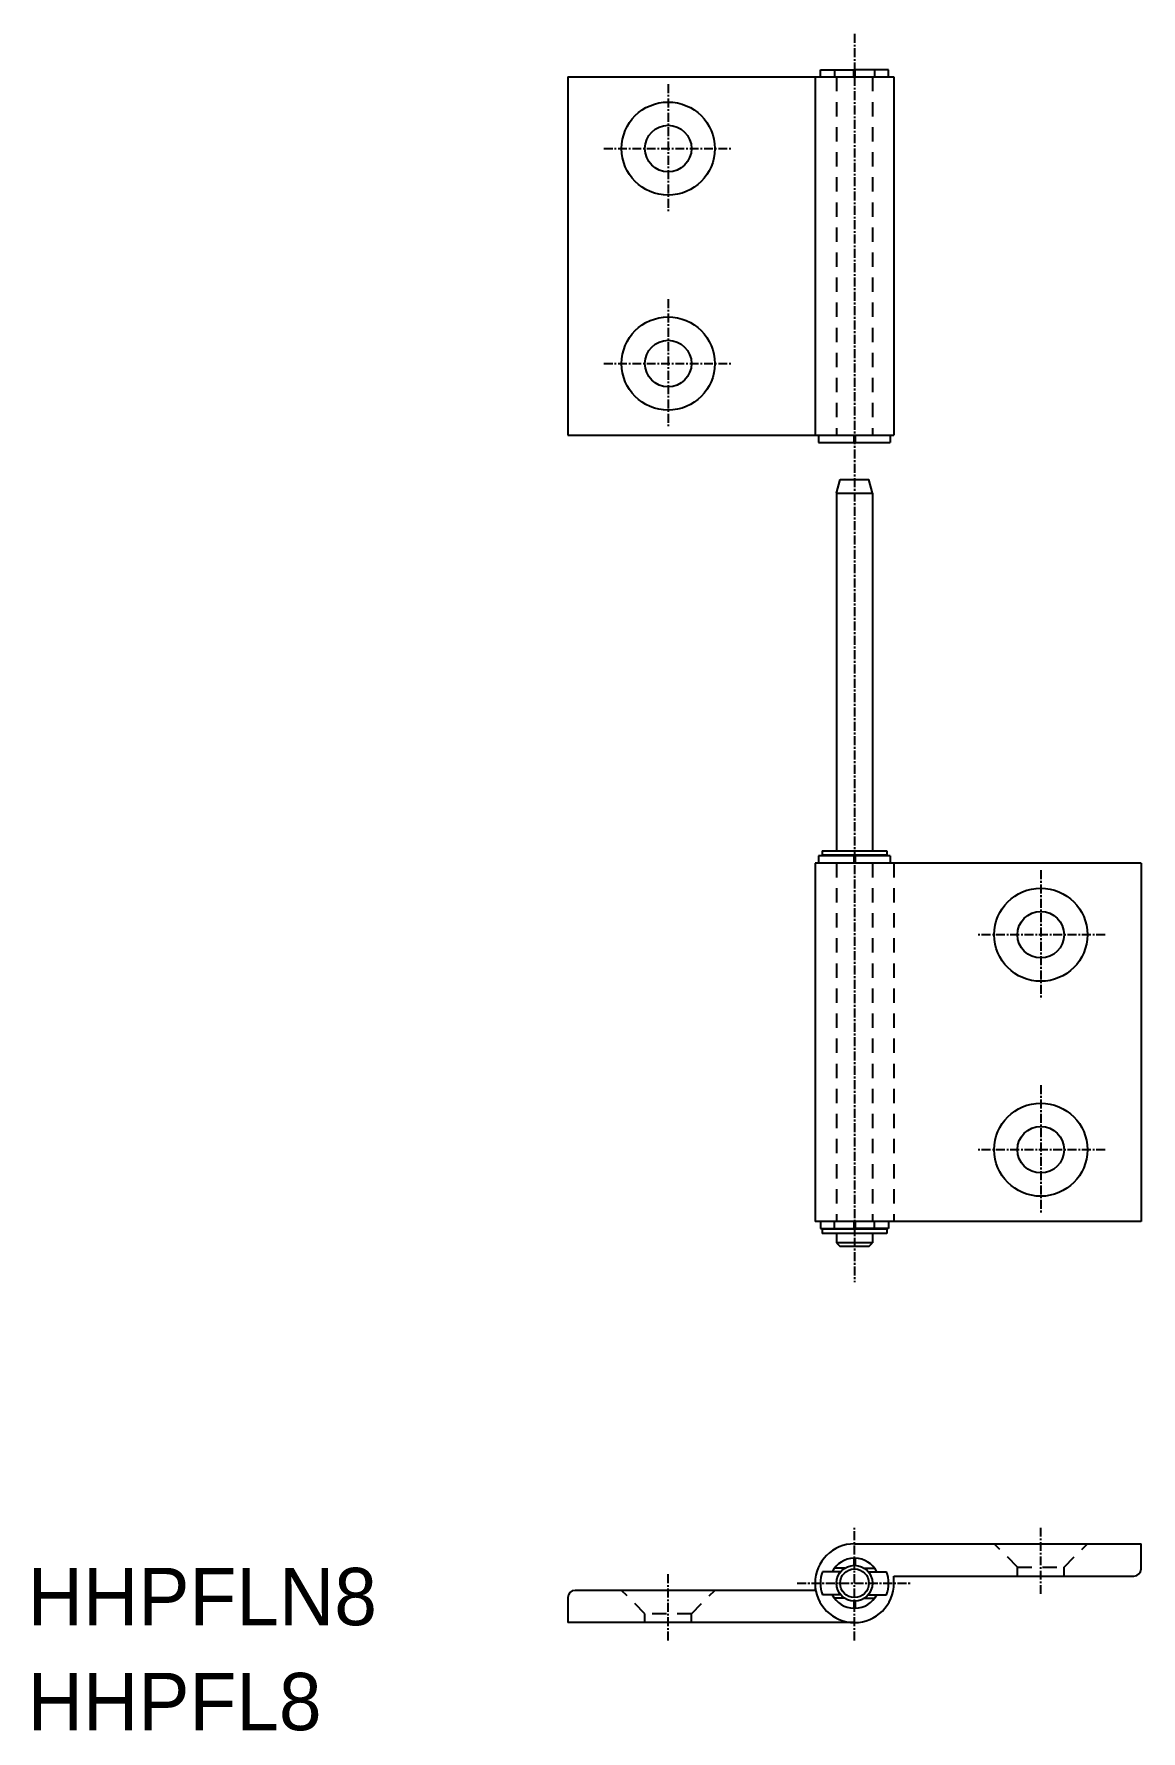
# Model space of a CAD drawing. Extents: x 1 to 155, y 15 to 252.
import ezdxf

# ---------------------------------------------------------------- set-up
doc = ezdxf.new("R2010")
doc.units = 0
doc.linetypes.add('CENTER', pattern=[2, 1.25, -0.25, 0.25, -0.25])
doc.linetypes.add('DASHED', pattern=[3.5, 2, -1.5])
doc.layers.get('0').update_dxf_attribs({"linetype": 'CONTINUOUS'})
doc.layers.add('CENTER', color=1, linetype='CENTER')

msp = doc.modelspace()

# ---------------------------------------------------------------- linework, layer by layer
at = {"color": 7, "linetype": 'CONTINUOUS'}
for p, q in [((110.65, 246.06), (110.65, 247.06)), ((110.65, 247.06), (115.3, 247.06)), ((112.6, 247.06), (112.6, 246.06)), ((115.3, 246.06), (115.3, 247.06)), ((120.15, 247.06), (115.5, 247.06)), ((115.5, 246.06), (115.5, 247.06)), ((118.2, 247.06), (118.2, 246.06)), ((120.15, 246.06), (120.15, 247.06)), ((75.4, 246.06), (120.9, 246.06)), ((75.4, 246.06), (75.4, 196.06)), ((109.9, 246.06), (109.9, 196.06)), ((120.9, 246.06), (120.9, 196.06)), ((75.4, 196.06), (120.9, 196.06)), ((110.4, 196.06), (110.4, 195.06)), ((110.4, 195.06), (120.4, 195.06)), ((115.3, 196.06), (115.3, 195.06)), ((115.5, 196.06), (115.5, 195.06)), ((120.4, 196.06), (120.4, 195.06)), ((112.9, 187.99), (113.4, 189.86)), ((113.4, 189.86), (117.4, 189.86)), ((117.9, 187.99), (117.4, 189.86)), ((112.9, 187.99), (117.9, 187.99)), ((112.9, 187.99), (112.9, 138.06)), ((117.9, 187.99), (117.9, 138.06)), ((110.9, 138.06), (110.9, 137.46)), ((110.9, 138.06), (119.9, 138.06)), ((119.9, 137.46), (110.9, 137.46)), ((119.9, 138.06), (119.9, 137.46)), ((109.9, 136.36), (109.9, 86.36)), ((155.4, 136.36), (109.9, 136.36)), ((110.4, 137.36), (110.4, 136.36)), ((115.3, 137.36), (110.4, 137.36)), ((115.3, 137.36), (115.3, 136.36)), ((120.4, 137.36), (115.5, 137.36)), ((115.5, 137.36), (115.5, 136.36)), ((120.4, 137.36), (120.4, 136.36)), ((155.4, 136.36), (155.4, 86.36)), ((155.4, 86.36), (109.9, 86.36)), ((110.65, 86.36), (110.65, 85.36)), ((110.65, 85.36), (115.3, 85.36)), ((110.9, 85.26), (110.9, 84.66)), ((119.9, 85.26), (110.9, 85.26)), ((112.6, 85.36), (112.6, 86.36)), ((115.3, 86.36), (115.3, 85.36)), ((115.5, 86.36), (115.5, 85.36)), ((120.15, 85.36), (115.5, 85.36)), ((118.2, 85.36), (118.2, 86.36)), ((119.9, 85.26), (119.9, 84.66)), ((120.15, 86.36), (120.15, 85.36)), ((119.9, 84.66), (110.9, 84.66)), ((112.9, 84.66), (112.9, 83.36)), ((112.9, 83.36), (113.4, 82.86)), ((117.9, 83.36), (112.9, 83.36)), ((117.4, 82.86), (117.9, 83.36)), ((117.9, 84.66), (117.9, 83.36)), ((117.4, 82.86), (113.4, 82.86)), ((115.4, 41.36), (155.4, 41.36)), ((155.4, 37.86), (155.4, 41.36)), ((114.04, 37.96), (112.6, 37.96)), ((115.3, 39.36), (115.3, 38.36)), ((115.5, 39.36), (115.5, 38.36)), ((116.75, 37.96), (118.2, 37.96)), ((109.9, 35.86), (109.9, 34.86)), ((113.48, 37.46), (110.92, 37.46)), ((117.32, 37.46), (119.87, 37.46)), ((120.9, 35.86), (120.9, 36.86)), ((120.9, 36.86), (154.4, 36.86)), ((75.4, 33.86), (75.4, 30.36)), ((109.9, 34.86), (76.4, 34.86)), ((113.48, 34.26), (110.92, 34.26)), ((114.04, 33.76), (112.6, 33.76)), ((115.3, 33.36), (115.3, 32.36)), ((115.5, 33.36), (115.5, 32.36)), ((116.75, 33.76), (118.2, 33.76)), ((117.32, 34.26), (119.87, 34.26)), ((115.4, 30.36), (75.4, 30.36))]:
    msp.add_line(p, q, dxfattribs=at)
at = {"color": 3, "linetype": 'DASHED'}
for p, q in [((112.9, 246.06), (112.9, 196.06)), ((117.9, 246.06), (117.9, 196.06)), ((112.9, 136.36), (112.9, 86.36)), ((117.9, 136.36), (117.9, 86.36)), ((120.9, 136.36), (120.9, 86.36)), ((138.15, 38.11), (134.9, 41.36)), ((144.65, 38.11), (147.9, 41.36)), ((138.15, 36.86), (138.15, 38.11)), ((138.15, 38.11), (144.65, 38.11)), ((144.65, 36.86), (144.65, 38.11)), ((86.15, 31.61), (82.9, 34.86)), ((92.65, 31.61), (95.9, 34.86)), ((92.65, 31.61), (86.15, 31.61)), ((86.15, 30.36), (86.15, 31.61)), ((92.65, 30.36), (92.65, 31.61))]:
    msp.add_line(p, q, dxfattribs=at)
at = {"color": 7, "linetype": 'CONTINUOUS'}
for centre, radius in [((89.4, 236.06), 6.5), ((89.4, 236.06), 3.25), ((89.4, 206.06), 6.5), ((89.4, 206.06), 3.25), ((141.4, 126.36), 6.5), ((141.4, 126.36), 3.25), ((141.4, 96.36), 6.5), ((141.4, 96.36), 3.25), ((115.4, 35.86), 2.5), ((115.4, 35.86), 2)]:
    msp.add_circle(centre, radius, dxfattribs=at)
for centre, radius, start, end in [((115.4, 35.86), 5.5, 90, 0), ((115.4, 35.86), 3.5, 91.6372, 152.7971), ((115.4, 35.86), 3.5, 27.2029, 88.3628), ((115.4, 35.86), 4.75, 160.3154, 199.6846), ((115.4, 35.86), 4.75, 340.3154, 19.6846), ((154.4, 37.86), 1, 270, 0), ((76.4, 33.86), 1, 90, 180), ((115.4, 35.86), 3.5, 207.2024, 268.3628), ((115.4, 35.86), 3.5, 271.6372, 332.7976)]:
    msp.add_arc(centre, radius, start, end, dxfattribs=at)
at = {"layer": 'CENTER', "color": 1, "linetype": 'CENTER'}
for p, q in [((115.4, 252.06), (115.4, 77.86)), ((89.4, 245.06), (89.4, 227.06)), ((80.4, 236.06), (98.4, 236.06)), ((89.4, 215.06), (89.4, 197.06)), ((80.4, 206.06), (98.4, 206.06)), ((141.4, 135.36), (141.4, 117.36)), ((150.4, 126.36), (132.4, 126.36)), ((141.4, 105.36), (141.4, 87.36)), ((150.4, 96.36), (132.4, 96.36)), ((115.4, 27.86), (115.4, 43.86)), ((141.4, 34.36), (141.4, 43.86)), ((89.4, 27.86), (89.4, 37.36)), ((107.4, 35.86), (123.4, 35.86))]:
    msp.add_line(p, q, dxfattribs=at)

# ---------------------------------------------------------------- texts
for s, p in [('HHPFLN8', (0, 30)), ('HHPFL8', (0, 15.35))]:
    msp.add_text(s, height=8).set_placement(p)

doc.saveas('drawing.dxf')
